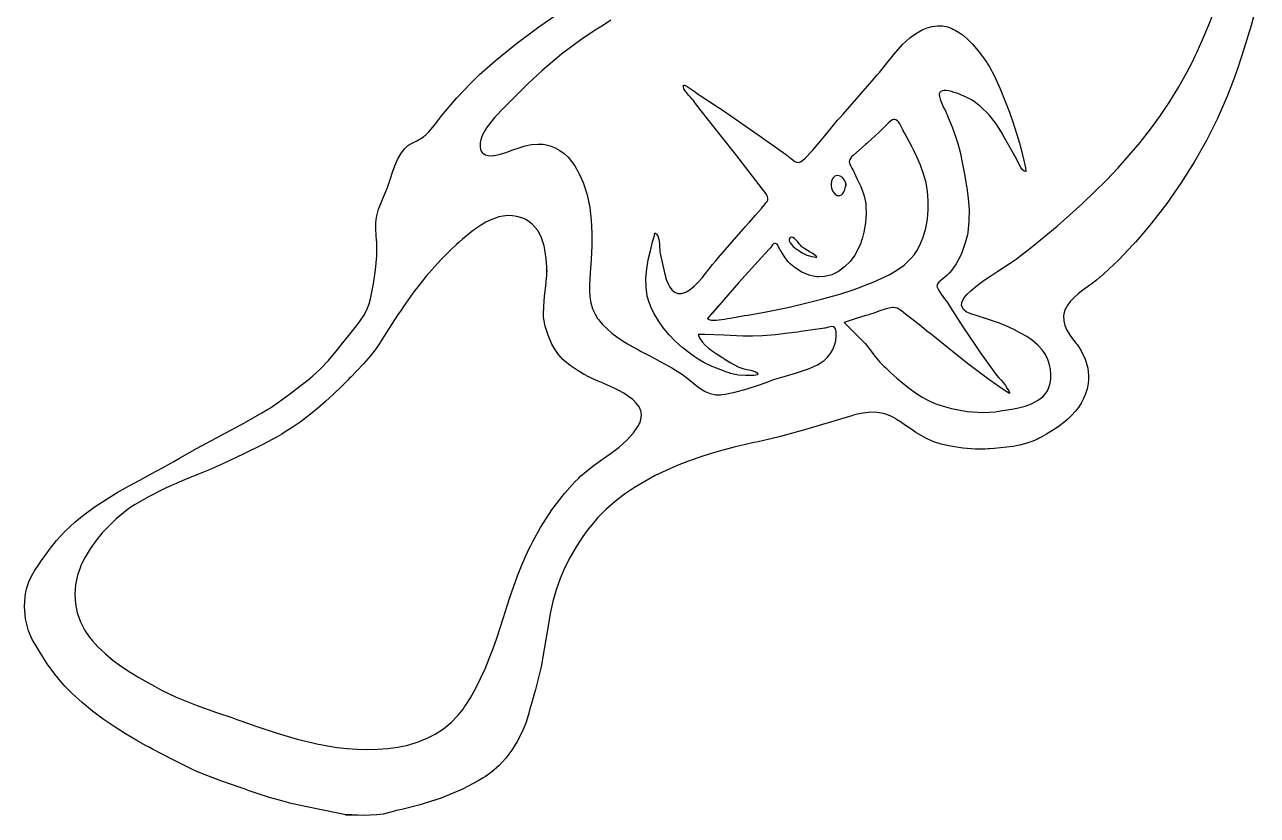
# Model space of a CAD drawing. Extents: x 0 to 40.1, y -48 to 2.9.
# Drawn here: x 0 to 39.7, y -48.04 to -22.58 of the extents above; entities that cross this region are included whole.
import ezdxf

# ---------------------------------------------------------------- set-up
doc = ezdxf.new("R2010")
doc.units = 0
doc.layers.get('0').update_dxf_attribs({"linetype": 'CONTINUOUS'})

msp = doc.modelspace()

# ---------------------------------------------------------------- linework, layer by layer
at = {"color": 0}
for points in [[(39.6972, -21.8354), (39.4931, -22.605), (39.2658, -23.3678), (39.0801, -23.9332), (39.0138, -24.12), (38.9492, -24.3085), (38.7342, -24.8665), (38.4139, -25.5987), (38.0557, -26.3147), (37.6618, -27.0119), (37.2347, -27.6885), (36.7771, -28.3422), (36.2911, -28.9708), (35.911, -29.4251), (35.7796, -29.5724), (35.6913, -29.6736), (35.234, -30.1547), (34.7503, -30.6083), (34.6486, -30.696), (34.6164, -30.7242), (34.516, -30.805), (34.3733, -30.9126), (34.2251, -31.0206), (34.0764, -31.131), (33.9318, -31.2458), (33.7961, -31.3668), (33.6742, -31.496), (33.5939, -31.5988), (33.5706, -31.6353), (33.5461, -31.6736), (33.4899, -31.7993), (33.4556, -31.9596), (33.4611, -32.1161), (33.4999, -32.2685), (33.565, -32.4165), (33.65, -32.56), (33.7483, -32.6988), (33.8265, -32.7994), (33.8533, -32.8326), (33.9021, -32.8903), (34.0286, -33.0807), (34.156, -33.3529), (34.2335, -33.646), (34.2597, -33.8786), (34.2597, -33.9563), (34.2589, -34.001), (34.2468, -34.1349), (34.2153, -34.3053), (34.1667, -34.4675), (34.1024, -34.6215), (34.0237, -34.7681), (33.9324, -34.9068), (33.8293, -35.0383), (33.7163, -35.1626), (33.5946, -35.2801), (33.4656, -35.3908), (33.3306, -35.4953), (33.1911, -35.5932), (33.0486, -35.6853), (32.9043, -35.7714), (32.7597, -35.8519), (32.6522, -35.9087), (32.6163, -35.9271), (32.5712, -35.9497), (32.4318, -36.0078), (32.2385, -36.0718), (32.0383, -36.1217), (31.8342, -36.1596), (31.6283, -36.1881), (31.4233, -36.2094), (31.2215, -36.226), (31.0746, -36.2367), (31.0257, -36.2403), (30.9253, -36.2472), (30.6228, -36.2476), (30.2149, -36.2172), (29.8103, -36.1522), (29.5144, -36.084), (29.4174, -36.0561), (29.3696, -36.0424), (29.2292, -35.9911), (29.0479, -35.909), (28.8725, -35.8135), (28.7017, -35.7083), (28.5342, -35.5972), (28.3686, -35.4836), (28.204, -35.3712), (28.0806, -35.29), (28.0389, -35.264), (27.9988, -35.2389), (27.8717, -35.1746), (27.7015, -35.1124), (27.5287, -35.0746), (27.3542, -35.059), (27.1778, -35.0635), (27.0001, -35.0853), (26.8217, -35.1222), (26.6871, -35.1582), (26.6428, -35.1719), (26.4513, -35.2304), (25.8765, -35.4053), (25.1118, -35.63), (24.344, -35.8375), (23.7626, -35.9779), (23.5678, -36.0192), (23.4782, -36.0383), (23.21, -36.099), (22.8469, -36.1869), (22.4804, -36.2839), (22.1122, -36.3907), (21.744, -36.5082), (21.3779, -36.6372), (21.0154, -36.7786), (20.6583, -36.9333), (20.3085, -37.1019), (19.9678, -37.2854), (19.6378, -37.4846), (19.3204, -37.7003), (19.0175, -37.9333), (18.7307, -38.1847), (18.4619, -38.4551), (18.2724, -38.6706), (18.2129, -38.7454), (18.1508, -38.8236), (17.9733, -39.0651), (17.7578, -39.39), (17.5654, -39.7219), (17.3956, -40.0624), (17.2471, -40.4132), (17.1193, -40.7761), (17.0115, -41.1529), (16.9422, -41.4465), (16.9228, -41.5451), (16.8963, -41.6833), (16.7814, -42.374), (16.6665, -43.0647), (16.64, -43.2029), (16.6203, -43.3021), (16.5515, -43.5975), (16.45, -43.9835), (16.3418, -44.366), (16.2599, -44.6539), (16.2335, -44.7501), (16.2121, -44.8308), (16.1349, -45.0692), (16.0118, -45.3758), (15.8642, -45.6678), (15.6922, -45.9428), (15.4964, -46.1989), (15.2767, -46.4338), (15.0333, -46.6454), (14.8357, -46.7889), (14.7667, -46.8317), (14.6057, -46.931), (14.1014, -47.1951), (13.4081, -47.4878), (12.6915, -47.7149), (12.1417, -47.8471), (11.9567, -47.8815), (11.9063, -47.9018), (11.7505, -47.9513), (11.5436, -47.9978), (11.3366, -48.0253), (11.1305, -48.0381), (10.926, -48.0406), (10.724, -48.0369), (10.5253, -48.0317), (10.3794, -48.0289), (10.3308, -48.0289), (10.33, -48.0289), (10.3275, -48.0289), (10.3359, -48.0289), (10.3535, -48.0289), (10.378, -48.0289), (10.407, -48.0289), (10.4379, -48.0289), (10.4686, -48.0289), (10.4965, -48.0289), (10.5192, -48.0289), (10.5342, -48.0289), (10.5394, -48.0289), (10.5321, -48.0289), (10.51, -48.0289), (10.4707, -48.0289), (10.4118, -48.0289), (10.3511, -48.0289), (10.3308, -48.0289), (10.3308, -48.0289), (10.1938, -47.9967), (9.509, -47.8539), (8.82417, -47.7111), (8.68722, -47.6789), (8.58561, -47.655), (8.28212, -47.5782), (7.88531, -47.4671), (7.49181, -47.3421), (7.19472, -47.2374), (7.09668, -47.2), (6.96853, -47.1539), (6.31907, -46.9283), (5.6696, -46.6843), (5.5415, -46.629), (5.4089, -46.5692), (4.75722, -46.2468), (4.11436, -45.906), (3.98628, -45.8369), (3.89296, -45.7865), (3.6155, -45.6312), (3.24729, -45.4142), (2.88406, -45.1844), (2.52826, -44.9413), (2.1824, -44.6833), (1.84896, -44.4097), (1.53043, -44.1192), (1.30214, -43.8901), (1.22933, -43.8108), (1.16021, -43.7354), (0.96615, -43.4971), (0.72781, -43.1661), (0.50608, -42.8212), (0.34527, -42.5553), (0.29264, -42.4661), (0.24121, -42.379), (0.12196, -42.0971), (0.02751, -41.7108), (-0.00065, -41.3108), (0.01454, -41.0022), (0.02756, -40.9006), (0.03413, -40.8522), (0.06814, -40.7096), (0.13357, -40.524), (0.21891, -40.3435), (0.31917, -40.1682), (0.42931, -39.9982), (0.54449, -39.8332), (0.65961, -39.6735), (0.74262, -39.5578), (0.7698, -39.5189), (0.82986, -39.4354), (1.02414, -39.1949), (1.30664, -38.8881), (1.61231, -38.6019), (1.85297, -38.4025), (1.93625, -38.3401), (2.01887, -38.2764), (2.27382, -38.0943), (2.62213, -37.8656), (2.97879, -37.6501), (3.34119, -37.4444), (3.70692, -37.2449), (4.07351, -37.0475), (4.43842, -36.849), (4.70958, -36.6974), (4.79921, -36.6454), (4.98486, -36.5349), (5.55225, -36.2204), (6.31685, -35.8143), (7.07818, -35.4047), (7.63878, -35.0835), (7.82129, -34.9693), (7.91151, -34.9136), (8.17583, -34.7358), (8.52376, -34.4835), (8.86507, -34.2207), (9.11615, -34.0224), (9.19976, -33.9563), (9.27821, -33.8914), (9.50265, -33.6836), (9.78071, -33.3921), (10.0422, -33.0832), (10.2332, -32.8408), (10.2955, -32.7589), (10.3271, -32.7189), (10.4239, -32.6006), (10.5547, -32.4417), (10.6834, -32.2803), (10.8057, -32.1142), (10.9173, -31.9413), (11.0137, -31.759), (11.0906, -31.5657), (11.1341, -31.4114), (11.1438, -31.359), (11.1673, -31.2501), (11.2313, -30.9218), (11.3006, -30.4725), (11.3401, -30.0199), (11.3448, -29.6839), (11.3382, -29.5724), (11.3348, -29.5204), (11.3208, -29.3651), (11.305, -29.1579), (11.3058, -28.9507), (11.3252, -28.7939), (11.3382, -28.7435), (11.3481, -28.6882), (11.3953, -28.5256), (11.4773, -28.3129), (11.5692, -28.1036), (11.6361, -27.9486), (11.6563, -27.8961), (11.6725, -27.8547), (11.7163, -27.7286), (11.7791, -27.5369), (11.8473, -27.3314), (11.9236, -27.1225), (12.0106, -26.9204), (12.1111, -26.7357), (12.2277, -26.5786), (12.3259, -26.4842), (12.3632, -26.4594), (12.3953, -26.4393), (12.4954, -26.3849), (12.626, -26.3189), (12.7534, -26.2496), (12.8468, -26.1881), (12.8757, -26.1647), (12.9124, -26.1333), (13.0154, -26.0308), (13.1452, -25.8814), (13.2683, -25.7217), (13.3584, -25.5982), (13.3882, -25.5568), (13.4721, -25.4508), (13.9161, -24.9351), (14.3867, -24.4378), (14.4839, -24.3411), (14.6456, -24.1864), (15.149, -23.7421), (15.8425, -23.1829), (16.559, -22.6549), (17.1086, -22.2733)], [(18.88, -22.4393), (18.6371, -22.5912), (18.4633, -22.6992), (17.9531, -23.0401), (17.2872, -23.5307), (16.6513, -24.0625), (16.1996, -24.4869), (16.0568, -24.6358), (15.9829, -24.7128), (15.755, -24.9381), (15.4449, -25.2438), (15.1447, -25.5632), (14.9356, -25.8172), (14.8728, -25.9068), (14.8601, -25.9243), (14.825, -25.9785), (14.7818, -26.0543), (14.744, -26.1331), (14.7125, -26.2133), (14.6881, -26.2936), (14.6714, -26.3728), (14.6635, -26.4492), (14.665, -26.5215), (14.6769, -26.5886), (14.7001, -26.6487), (14.7353, -26.7008), (14.7832, -26.7435), (14.8449, -26.7751), (14.921, -26.7946), (15.0125, -26.8003), (15.0935, -26.795), (15.1201, -26.791), (15.1714, -26.7824), (15.3233, -26.7457), (15.5233, -26.6844), (15.7215, -26.6154), (15.9199, -26.5469), (16.1197, -26.4869), (16.3229, -26.4439), (16.5313, -26.4258), (16.6931, -26.4326), (16.746, -26.441), (16.7911, -26.4494), (16.9242, -26.4857), (17.0882, -26.55), (17.2383, -26.6329), (17.3756, -26.7333), (17.5004, -26.8501), (17.6133, -26.9824), (17.7151, -27.1288), (17.7853, -27.2475), (17.8064, -27.2882), (17.8571, -27.3788), (17.9847, -27.664), (18.1135, -28.0567), (18.199, -28.4624), (18.2482, -28.8769), (18.2675, -29.2968), (18.2636, -29.7181), (18.2432, -30.1365), (18.2213, -30.4457), (18.2129, -30.5486), (18.2079, -30.5988), (18.1953, -30.7494), (18.1847, -30.9507), (18.1849, -31.1506), (18.1996, -31.3475), (18.2325, -31.5401), (18.2875, -31.7271), (18.3681, -31.9067), (18.4474, -32.0371), (18.4779, -32.0774), (18.5092, -32.1183), (18.6101, -32.2356), (18.754, -32.3801), (18.9079, -32.5125), (19.07, -32.6346), (19.2387, -32.7481), (19.4124, -32.8544), (19.5893, -32.9558), (19.7232, -33.0294), (19.7681, -33.0536), (19.8576, -33.1021), (20.1282, -33.2447), (20.4882, -33.4358), (20.8417, -33.6339), (21.0986, -33.7901), (21.1819, -33.8457), (21.2226, -33.8728), (21.3403, -33.961), (21.4876, -34.0811), (21.6296, -34.1986), (21.7718, -34.3061), (21.9197, -34.3965), (22.079, -34.4622), (22.2554, -34.496), (22.4053, -34.4968), (22.4543, -34.4904), (22.5582, -34.4768), (22.8672, -34.4158), (23.2651, -34.3085), (23.6597, -34.1769), (23.9619, -34.0671), (24.0625, -34.0299), (24.1606, -33.9958), (24.4596, -33.9072), (24.8535, -33.795), (25.2406, -33.6621), (25.5278, -33.5308), (25.6178, -33.4772), (25.6506, -33.4585), (25.7435, -33.3921), (25.8544, -33.2901), (25.9492, -33.1736), (26.0265, -33.0444), (26.0846, -32.9049), (26.1222, -32.7572), (26.1379, -32.6035), (26.1351, -32.4849), (26.1303, -32.4458), (26.1275, -32.4282), (26.1114, -32.3768), (26.0822, -32.3329), (26.0439, -32.3097), (25.9978, -32.3031), (25.9449, -32.3083), (25.8867, -32.3214), (25.8244, -32.3379), (25.7756, -32.3503), (25.7592, -32.3536), (25.6974, -32.3629), (25.0654, -32.455), (24.9993, -32.4642), (24.8965, -32.4779), (24.5881, -32.5183), (24.1753, -32.5654), (23.759, -32.5989), (23.4432, -32.6115), (23.3381, -32.6115), (23.1325, -32.6115), (22.5163, -32.5839), (21.8999, -32.5563), (21.6944, -32.5563), (21.7026, -32.5886), (21.7431, -32.6817), (21.8187, -32.7961), (21.915, -32.9006), (22.0258, -32.9961), (22.1449, -33.0839), (22.266, -33.165), (22.3831, -33.2406), (22.4633, -33.2932), (22.4897, -33.3115), (22.5294, -33.3392), (22.7393, -33.4726), (22.9581, -33.5878), (23.0022, -33.6062), (23.0321, -33.62), (23.1269, -33.65), (23.2585, -33.6799), (23.3899, -33.7099), (23.4849, -33.7397), (23.5147, -33.7536), (23.5343, -33.7625), (23.5903, -33.7961), (23.6131, -33.8282), (23.5942, -33.8511), (23.5457, -33.8664), (23.4787, -33.8757), (23.4053, -33.8806), (23.3368, -33.8824), (23.2979, -33.8826), (23.285, -33.8826), (23.2099, -33.8826), (22.9846, -33.864), (22.7326, -33.8089), (22.684, -33.7904), (22.616, -33.7692), (22.414, -33.6975), (22.1407, -33.5856), (21.8739, -33.4563), (21.6846, -33.3503), (21.6238, -33.3115), (21.5644, -33.2703), (21.3896, -33.1419), (21.1656, -32.9636), (20.9536, -32.7743), (20.7556, -32.5724), (20.5732, -32.3558), (20.4085, -32.1225), (20.2632, -31.8708), (20.1668, -31.6679), (20.1392, -31.5985), (20.1117, -31.5307), (20.0518, -31.3182), (20.0099, -31.0315), (20.0062, -30.7404), (20.0332, -30.4472), (20.0833, -30.154), (20.1492, -29.8631), (20.2233, -29.5763), (20.2797, -29.3661), (20.2983, -29.296), (20.3118, -29.2975), (20.35, -29.3212), (20.3876, -29.3778), (20.4138, -29.4567), (20.4308, -29.5493), (20.4411, -29.6471), (20.4474, -29.7415), (20.4519, -29.8239), (20.4551, -29.8701), (20.4574, -29.8854), (20.4706, -29.9499), (20.539, -30.2815), (20.6164, -30.6131), (20.634, -30.6775), (20.6424, -30.709), (20.6715, -30.8024), (20.7188, -30.9239), (20.7772, -31.035), (20.8483, -31.1288), (20.9335, -31.1985), (21.0342, -31.2369), (21.1518, -31.2376), (21.2558, -31.2085), (21.2879, -31.1933), (21.3249, -31.1757), (21.4297, -31.1097), (21.564, -31.0013), (21.6918, -30.8743), (21.8137, -30.735), (21.9307, -30.5897), (22.0435, -30.4446), (22.1529, -30.3061), (22.2322, -30.2108), (22.2599, -30.1801), (22.3439, -30.0789), (22.7747, -29.5815), (23.2143, -29.0842), (23.3026, -28.9829), (23.3424, -28.9368), (23.539, -28.7158), (23.7268, -28.4947), (23.7622, -28.4488), (23.7772, -28.4314), (23.8232, -28.3797), (23.8725, -28.3221), (23.9088, -28.2713), (23.93, -28.2231), (23.9347, -28.1731), (23.9211, -28.1171), (23.8878, -28.0508), (23.8474, -27.9894), (23.8328, -27.9699), (23.7576, -27.8731), (23.0067, -26.906), (22.9315, -26.8093), (22.8564, -26.7126), (22.1053, -25.7594), (22.0303, -25.6674), (21.9904, -25.6167), (21.7828, -25.3519), (21.5751, -25.0779), (21.5354, -25.0226), (21.5256, -25.0103), (21.4942, -24.9747), (21.441, -24.9164), (21.3819, -24.8507), (21.3232, -24.7808), (21.2713, -24.7101), (21.2321, -24.6418), (21.2121, -24.5792), (21.2124, -24.5372), (21.2172, -24.5253), (21.2478, -24.5332), (21.334, -24.5765), (21.4625, -24.6589), (21.5875, -24.7481), (21.6668, -24.8036), (21.6944, -24.8201), (21.7518, -24.8569), (22.3129, -25.2253), (22.366, -25.2622), (22.4897, -25.345), (23.7268, -26.2061), (23.8506, -26.2936), (23.9124, -26.3351), (24.5, -26.7494), (24.5574, -26.791), (24.574, -26.8031), (24.6221, -26.8419), (24.6844, -26.8946), (24.745, -26.9437), (24.8049, -26.9843), (24.8646, -27.0111), (24.9251, -27.0189), (24.9875, -27.0025), (25.0379, -26.9701), (25.0522, -26.9567), (25.136, -26.8799), (25.3717, -26.6321), (25.6729, -26.2799), (25.9643, -25.9207), (26.1796, -25.6599), (26.254, -25.5753), (26.3557, -25.4601), (27.3542, -24.3089), (27.4558, -24.1937), (27.5239, -24.1156), (27.7194, -23.8738), (27.9881, -23.5399), (28.2733, -23.2197), (28.5032, -23.0039), (28.5868, -22.9413), (28.6244, -22.9139), (28.7415, -22.8381), (28.9004, -22.7512), (29.0628, -22.6835), (29.2275, -22.6372), (29.3938, -22.6153), (29.561, -22.62), (29.7282, -22.654), (29.8547, -22.7001), (29.8946, -22.7201), (29.939, -22.7425), (30.0678, -22.819), (30.2301, -22.9346), (30.3819, -23.0643), (30.5242, -23.206), (30.6572, -23.3571), (30.7818, -23.5154), (30.8985, -23.6783), (30.9812, -23.8021), (31.0079, -23.8438), (31.0674, -23.9401), (31.2283, -24.2401), (31.4189, -24.6519), (31.5896, -25.0742), (31.7106, -25.3946), (31.7503, -25.5015), (31.7876, -25.6114), (31.8971, -25.9417), (32.0375, -26.3972), (32.1578, -26.8563), (32.2281, -27.1935), (32.245, -27.3068), (32.2322, -27.3083), (32.1914, -27.2944), (32.1376, -27.2497), (32.0851, -27.1817), (32.0353, -27.0994), (31.9894, -27.0121), (31.9493, -26.9285), (31.9162, -26.8579), (31.8983, -26.8211), (31.8917, -26.8093), (31.8562, -26.7494), (31.5161, -26.1508), (31.4851, -26.091), (31.4394, -26.0093), (31.2857, -25.7735), (31.0565, -25.4854), (30.7943, -25.2285), (30.5736, -25.055), (30.4956, -25.0042), (30.4863, -24.9989), (30.4581, -24.9835), (30.4072, -24.9569), (30.3447, -24.9261), (30.2729, -24.8925), (30.1939, -24.8576), (30.1096, -24.8229), (30.0224, -24.79), (29.9343, -24.7601), (29.8475, -24.7351), (29.764, -24.7164), (29.686, -24.7054), (29.6157, -24.7038), (29.555, -24.7129), (29.5062, -24.7343), (29.4715, -24.7696), (29.455, -24.8071), (29.4528, -24.8201), (29.451, -24.8375), (29.4569, -24.8908), (29.4793, -24.9757), (29.5149, -25.0697), (29.5587, -25.1676), (29.606, -25.2649), (29.6515, -25.3563), (29.6906, -25.4368), (29.7119, -25.485), (29.7179, -25.5015), (29.7443, -25.5707), (29.8747, -25.9068), (29.9962, -26.2429), (30.0183, -26.3119), (30.0481, -26.4047), (30.1226, -26.6879), (30.2039, -27.0672), (30.2718, -27.4465), (30.3197, -27.7285), (30.3364, -27.8224), (30.3532, -27.9096), (30.3892, -28.1739), (30.4138, -28.5339), (30.4085, -28.8974), (30.385, -29.1694), (30.3718, -29.2592), (30.3582, -29.3475), (30.2931, -29.6086), (30.1662, -29.9546), (29.9965, -30.2797), (29.8461, -30.5), (29.7886, -30.5669), (29.7804, -30.5776), (29.7515, -30.6062), (29.6976, -30.6536), (29.6335, -30.7065), (29.5654, -30.7626), (29.4997, -30.8197), (29.4431, -30.8753), (29.4017, -30.9268), (29.3839, -30.9604), (29.3821, -30.9722), (29.3803, -30.9871), (29.3878, -31.0331), (29.4147, -31.1026), (29.4572, -31.1778), (29.5101, -31.2554), (29.5681, -31.3321), (29.6256, -31.4047), (29.6774, -31.4701), (29.7082, -31.5108), (29.7179, -31.5249), (29.7974, -31.6538), (30.2083, -32.3053), (30.6368, -32.9476), (30.7251, -33.0721), (30.7693, -33.1365), (31.2112, -33.749), (31.2554, -33.8089), (31.2682, -33.826), (31.3092, -33.8758), (31.3744, -33.951), (31.4458, -34.0322), (31.5183, -34.1174), (31.5865, -34.2042), (31.6456, -34.2907), (31.69, -34.3744), (31.7114, -34.4333), (31.7149, -34.4536), (31.545, -34.3494), (31.0511, -34.0114), (30.4071, -33.5279), (29.7764, -33.0236), (29.309, -32.6446), (29.1524, -32.5194), (29.0993, -32.4781), (28.8254, -32.2615), (28.5514, -32.0451), (28.4985, -32.0038), (28.4644, -31.9789), (28.3678, -31.8978), (28.2356, -31.7919), (28.0933, -31.7136), (27.9722, -31.6874), (27.9329, -31.6906), (27.8847, -31.6978), (27.7418, -31.7332), (27.5442, -31.7965), (27.3464, -31.8667), (27.2035, -31.9157), (27.1553, -31.93), (27.0935, -31.9485), (26.7753, -32.0428), (26.4572, -32.1465), (26.3954, -32.1696), (26.4485, -32.2294), (26.7311, -32.5103), (27.0139, -32.7911), (27.0669, -32.851), (27.1071, -32.8999), (27.2237, -33.0496), (27.3807, -33.2517), (27.5442, -33.4467), (27.6742, -33.5829), (27.7208, -33.6246), (27.7647, -33.6669), (27.8979, -33.7924), (28.0842, -33.9614), (28.2787, -34.1278), (28.4807, -34.2878), (28.6894, -34.4374), (28.9038, -34.5726), (29.1232, -34.6899), (29.2897, -34.7642), (29.3467, -34.7851), (29.4692, -34.8299), (29.8457, -34.939), (30.3562, -35.036), (30.8701, -35.0674), (31.2535, -35.0451), (31.3792, -35.0246), (31.4281, -35.0172), (31.5749, -34.9961), (31.7858, -34.9629), (32.0038, -34.9203), (32.2207, -34.8633), (32.4286, -34.7875), (32.6193, -34.6878), (32.7846, -34.5596), (32.8892, -34.4421), (32.9167, -34.3983), (32.9347, -34.3674), (32.9789, -34.2683), (33.0207, -34.1292), (33.0431, -33.9835), (33.0469, -33.8342), (33.0335, -33.6839), (33.0036, -33.5357), (32.9585, -33.3921), (32.9157, -33.2893), (32.899, -33.2562), (32.8715, -33.2057), (32.7729, -33.0631), (32.6231, -32.8956), (32.4537, -32.7501), (32.2693, -32.6231), (32.0742, -32.5107), (31.8725, -32.4092), (31.6689, -32.3151), (31.5178, -32.2475), (31.4675, -32.2247), (31.3924, -32.1925), (31.0057, -32.0612), (30.6104, -31.9393), (30.5308, -31.9117), (30.5022, -31.9033), (30.4187, -31.8719), (30.3235, -31.8221), (30.2485, -31.7624), (30.1972, -31.6929), (30.1733, -31.6139), (30.1803, -31.5257), (30.2217, -31.4283), (30.279, -31.3467), (30.3011, -31.3222), (30.3442, -31.2737), (30.4833, -31.1376), (30.6826, -30.9688), (30.8944, -30.8118), (31.114, -30.6636), (31.3369, -30.5206), (31.5586, -30.3793), (31.7744, -30.2363), (31.9297, -30.1265), (31.98, -30.0881), (32.0876, -30.0051), (32.4085, -29.7533), (32.8319, -29.4121), (33.2493, -29.0635), (33.6597, -28.7071), (34.0621, -28.3424), (34.4556, -27.9685), (34.8392, -27.5851), (35.2119, -27.1915), (35.5728, -26.7872), (35.921, -26.3714), (36.2554, -25.9436), (36.5751, -25.5032), (36.8793, -25.0497), (37.1668, -24.5825), (37.4368, -24.1008), (37.6282, -23.7297), (37.6883, -23.6043), (37.7474, -23.4776), (37.92, -23.0956), (38.1367, -22.5867), (38.3369, -22.0708)]]:
    msp.add_lwpolyline(points, dxfattribs=at)
for points in [[(21.9949, -32.0406), (21.999, -32.0483), (22.0203, -32.0671), (22.0624, -32.085), (22.1188, -32.0951), (22.1872, -32.0988), (22.2658, -32.0964), (22.3524, -32.089), (22.4446, -32.0779), (22.5404, -32.0635), (22.6378, -32.0471), (22.7344, -32.0293), (22.8282, -32.0114), (22.9168, -31.9939), (22.9985, -31.9779), (23.0707, -31.9646), (23.1317, -31.9543), (23.1671, -31.9494), (23.1789, -31.9485), (23.285, -31.9347), (23.824, -31.8425), (24.3631, -31.7319), (24.469, -31.709), (24.6168, -31.674), (25.06, -31.5694), (25.6575, -31.4211), (26.2485, -31.2557), (26.6785, -31.1168), (26.8196, -31.0643), (26.8811, -31.0411), (27.066, -30.9714), (27.3235, -30.8703), (27.5847, -30.7579), (27.8424, -30.6314), (28.0893, -30.4876), (28.3182, -30.3235), (28.5218, -30.1361), (28.655, -29.9789), (28.6929, -29.9224), (28.7317, -29.8661), (28.8306, -29.6851), (28.9392, -29.4208), (29.0196, -29.1368), (29.0728, -28.8401), (29.0994, -28.5382), (29.1004, -28.2386), (29.0765, -27.9485), (29.044, -27.7426), (29.0286, -27.6751), (29.0121, -27.6026), (28.9499, -27.3883), (28.8497, -27.1086), (28.7329, -26.8358), (28.6378, -26.6357), (28.6044, -26.5699), (28.5824, -26.5237), (28.3306, -26.0633), (28.304, -26.0174), (28.2968, -26.0042), (28.2774, -25.9638), (28.2496, -25.9025), (28.2199, -25.8383), (28.1869, -25.7756), (28.1499, -25.7189), (28.1076, -25.6728), (28.0593, -25.6418), (28.0175, -25.6304), (28.0036, -25.6304), (27.9907, -25.6304), (27.9519, -25.644), (27.8921, -25.6806), (27.8271, -25.7333), (27.7606, -25.7962), (27.6957, -25.8625), (27.6357, -25.9258), (27.5842, -25.9796), (27.5546, -26.0085), (27.5442, -26.0174), (27.5088, -26.0496), (27.1553, -26.3718), (27.12, -26.4042), (27.0801, -26.441), (26.8814, -26.616), (26.6825, -26.791), (26.6428, -26.8278), (26.6297, -26.8414), (26.5943, -26.8861), (26.5663, -26.9383), (26.5561, -26.9871), (26.561, -27.035), (26.5783, -27.0846), (26.6056, -27.1386), (26.6396, -27.1994), (26.6689, -27.2521), (26.6782, -27.2699), (26.7081, -27.3356), (26.8038, -27.5303), (26.9278, -27.7925), (27.0285, -28.065), (27.0782, -28.2831), (27.0846, -28.3567), (27.0912, -28.4321), (27.0949, -28.6603), (27.0736, -28.9621), (27.0225, -29.2606), (26.9662, -29.4817), (26.9432, -29.5539), (26.9247, -29.6118), (26.8535, -29.7806), (26.7319, -29.999), (26.5819, -30.2018), (26.4064, -30.3804), (26.2086, -30.5272), (25.9914, -30.634), (25.7581, -30.6929), (25.5725, -30.7025), (25.5118, -30.696), (25.4492, -30.689), (25.264, -30.6447), (25.0279, -30.5486), (24.8085, -30.411), (24.6561, -30.2829), (24.6104, -30.2354), (24.5794, -30.2032), (24.4558, -30.0397), (24.3497, -29.8671), (24.3276, -29.8301), (24.3206, -29.8192), (24.3036, -29.7832), (24.2813, -29.7311), (24.2556, -29.6825), (24.2317, -29.6529), (24.2217, -29.646), (24.2117, -29.6415), (24.1806, -29.6311), (24.1487, -29.6272), (24.1235, -29.6333), (24.1024, -29.6483), (24.0828, -29.671), (24.0625, -29.7004), (24.0389, -29.7354), (24.0172, -29.7653), (24.0096, -29.775), (23.8372, -29.9592), (22.9889, -30.8939), (22.1583, -31.8472), (21.9949, -32.0406), (21.9957, -32.0406), (21.9983, -32.0382), (22.0054, -32.0315), (22.0158, -32.0207), (22.0289, -32.0065), (22.0444, -31.9893), (22.0619, -31.9694), (22.0811, -31.9476), (22.1017, -31.924), (22.1231, -31.8992), (22.145, -31.8736), (22.1672, -31.8478), (22.189, -31.8219), (22.2103, -31.7969), (22.2306, -31.7728), (22.2494, -31.7503), (22.2665, -31.7297), (22.2815, -31.7115), (22.2942, -31.6962), (22.3038, -31.6844), (22.3101, -31.6762), (22.3129, -31.6724), (22.3117, -31.6732), (22.306, -31.6793), (22.2956, -31.6908), (22.28, -31.7086), (22.2589, -31.7328), (22.2318, -31.7639), (22.1985, -31.8026), (22.1585, -31.849), (22.1115, -31.904), (22.0571, -31.9676), (22.0104, -32.0224), (21.9949, -32.0406)], [(26.4485, -27.7119), (26.4425, -27.6808), (26.4068, -27.5911), (26.3415, -27.5053), (26.2617, -27.4549), (26.1767, -27.4403), (26.0957, -27.4618), (26.0283, -27.5203), (25.9837, -27.6157), (25.9697, -27.7157), (25.9713, -27.7488), (25.9713, -27.7728), (25.9869, -27.8446), (26.0308, -27.9492), (26.0979, -28.0363), (26.1608, -28.0769), (26.1833, -28.0803), (26.1994, -28.0833), (26.2497, -28.0811), (26.3043, -28.059), (26.3479, -28.0187), (26.3821, -27.9651), (26.4081, -27.9029), (26.4268, -27.8368), (26.4399, -27.7715), (26.4467, -27.7268), (26.4485, -27.7119), (26.4485, -27.7106), (26.4476, -27.7067), (26.446, -27.7144), (26.4437, -27.7297), (26.4417, -27.7465), (26.4406, -27.7589), (26.441, -27.7611), (26.4433, -27.7474), (26.4472, -27.7207), (26.4485, -27.7119)], [(16.8167, -30.6592), (16.8167, -30.6258), (16.8157, -30.5258), (16.8122, -30.3896), (16.8053, -30.2511), (16.794, -30.1119), (16.7776, -29.9731), (16.7553, -29.8357), (16.7258, -29.701), (16.6886, -29.57), (16.6426, -29.444), (16.5872, -29.3242), (16.5213, -29.2115), (16.4439, -29.1075), (16.3544, -29.0129), (16.2518, -28.9292), (16.1351, -28.8574), (16.0375, -28.8111), (16.0038, -28.7986), (15.9675, -28.7853), (15.8549, -28.7546), (15.7068, -28.7317), (15.5597, -28.7282), (15.4139, -28.7425), (15.2699, -28.7729), (15.1278, -28.8178), (14.9879, -28.8753), (14.8506, -28.9437), (14.7162, -29.0215), (14.5851, -29.1068), (14.4575, -29.1981), (14.3336, -29.2935), (14.214, -29.3914), (14.0987, -29.49), (13.9883, -29.5878), (13.9093, -29.659), (13.883, -29.6829), (13.754, -29.7967), (13.3879, -30.1615), (12.9309, -30.6799), (12.5037, -31.2292), (12.1972, -31.6565), (12.0981, -31.8011), (12.0318, -31.8978), (11.7181, -32.3906), (11.4044, -32.8832), (11.3382, -32.98), (11.289, -33.0482), (11.133, -33.2468), (10.9162, -33.4981), (10.6895, -33.7389), (10.5138, -33.9162), (10.4545, -33.9746), (10.3919, -34.0382), (10.2024, -34.2274), (9.94835, -34.474), (9.6906, -34.7132), (9.42725, -34.9439), (9.15647, -35.1653), (8.87636, -35.376), (8.58507, -35.575), (8.35796, -35.7168), (8.28076, -35.7614), (8.12819, -35.8478), (7.66465, -36.0967), (7.037, -36.4129), (6.39942, -36.7119), (5.91581, -36.9264), (5.75358, -36.9954), (5.60281, -37.0569), (5.15044, -37.241), (4.5606, -37.495), (3.98406, -37.7803), (3.55707, -38.0276), (3.42074, -38.119), (3.35969, -38.1614), (3.18197, -38.2964), (2.94575, -38.4956), (2.71615, -38.7135), (2.49729, -38.9479), (2.2934, -39.1961), (2.10851, -39.4556), (1.94683, -39.7238), (1.84272, -39.9279), (1.8125, -39.9979), (1.78174, -40.0738), (1.70654, -40.3085), (1.641, -40.6175), (1.61649, -40.9236), (1.63357, -41.2251), (1.69288, -41.5206), (1.79508, -41.8085), (1.94081, -42.0874), (2.0791, -42.2918), (2.13064, -42.3556), (2.18446, -42.4219), (2.35726, -42.6117), (2.59864, -42.8438), (2.85286, -43.055), (3.11806, -43.249), (3.39236, -43.4292), (3.67393, -43.599), (3.96089, -43.7618), (4.1786, -43.8817), (4.25136, -43.9214), (4.40289, -44.0071), (4.87571, -44.2326), (5.5216, -44.4922), (6.1774, -44.7242), (6.66868, -44.8939), (6.8316, -44.9528), (6.99354, -45.0079), (7.47885, -45.1749), (8.12608, -45.3901), (8.78, -45.5849), (9.27919, -45.7106), (9.44715, -45.7449), (9.52285, -45.7606), (9.75097, -45.8028), (10.0645, -45.8513), (10.3854, -45.8885), (10.7113, -45.9126), (11.0399, -45.9219), (11.3689, -45.9149), (11.6959, -45.8894), (12.0186, -45.8439), (12.3346, -45.7765), (12.6417, -45.6857), (12.9375, -45.5694), (13.2197, -45.4262), (13.486, -45.2542), (13.7339, -45.0515), (13.9613, -44.8165), (14.1187, -44.6175), (14.1658, -44.5475), (14.2153, -44.4753), (14.3551, -44.2526), (14.5272, -43.9489), (14.684, -43.6374), (14.8276, -43.3192), (14.9603, -42.9953), (15.0838, -42.6669), (15.2004, -42.3351), (15.3124, -42.001), (15.4215, -41.6654), (15.5301, -41.3299), (15.6401, -40.995), (15.7539, -40.6621), (15.8733, -40.3322), (16.0004, -40.0064), (16.1375, -39.6858), (16.2476, -39.4493), (16.2865, -39.3715), (16.3626, -39.2199), (16.6115, -38.7753), (16.9779, -38.2065), (17.3875, -37.6724), (17.7225, -37.2969), (17.8418, -37.1796), (17.8987, -37.1237), (18.0811, -36.9678), (18.3418, -36.7692), (18.6137, -36.5768), (18.8867, -36.3829), (19.1504, -36.1806), (19.395, -35.9622), (19.6101, -35.7206), (19.7482, -35.5196), (19.7857, -35.4482), (19.8054, -35.4119), (19.8478, -35.294), (19.8651, -35.149), (19.8422, -35.0128), (19.784, -34.8849), (19.6956, -34.7653), (19.5814, -34.6533), (19.4464, -34.5488), (19.2954, -34.4513), (19.1332, -34.3604), (18.9646, -34.276), (18.7944, -34.1974), (18.6276, -34.1246), (18.4689, -34.0571), (18.3229, -33.9944), (18.1949, -33.9364), (18.115, -33.8969), (18.0892, -33.8826), (18.0225, -33.8443), (17.8232, -33.7283), (17.5656, -33.5601), (17.3311, -33.3644), (17.1768, -33.1913), (17.1349, -33.1274), (17.0915, -33.065), (16.979, -32.866), (16.8565, -32.5839), (16.7671, -32.2881), (16.7207, -32.0615), (16.7107, -31.9853), (16.7074, -31.9025), (16.7149, -31.6538), (16.7438, -31.3222), (16.7828, -30.9906), (16.81, -30.7421), (16.8167, -30.6592), (16.8167, -30.6399), (16.8165, -30.5822), (16.816, -30.5292), (16.8153, -30.4971), (16.8143, -30.4829), (16.8132, -30.4839), (16.8121, -30.4972), (16.811, -30.5197), (16.81, -30.5486), (16.8093, -30.5808), (16.8089, -30.6137), (16.8089, -30.6442), (16.8093, -30.6694), (16.8101, -30.6864), (16.8117, -30.6924), (16.8137, -30.6842), (16.8161, -30.6654), (16.8167, -30.6592)], [(25.5118, -30.0697), (25.5135, -30.0643), (25.4985, -30.0418), (25.4518, -30.0019), (25.3815, -29.954), (25.2975, -29.9015), (25.2092, -29.8482), (25.1265, -29.7976), (25.0592, -29.7536), (25.0263, -29.7293), (25.0169, -29.7197), (25.0085, -29.7108), (24.985, -29.6828), (24.944, -29.6325), (24.8964, -29.5756), (24.8446, -29.5193), (24.7911, -29.471), (24.7386, -29.4374), (24.6893, -29.4258), (24.6542, -29.4361), (24.6458, -29.4433), (24.6361, -29.4519), (24.6179, -29.4901), (24.6222, -29.5453), (24.6511, -29.6046), (24.6965, -29.6644), (24.7512, -29.7207), (24.8074, -29.7697), (24.8571, -29.8075), (24.8838, -29.8253), (24.8932, -29.8301), (24.9281, -29.8567), (25.0396, -29.9271), (25.1892, -29.9983), (25.3456, -30.0451), (25.47, -30.0663), (25.5118, -30.0697), (25.5118, -30.0697), (25.5043, -30.0697), (25.4918, -30.0697), (25.4893, -30.0697), (25.5061, -30.0697), (25.5118, -30.0697)]]:
    msp.add_lwpolyline(points, close=True, dxfattribs=at)

doc.saveas('drawing.dxf')
